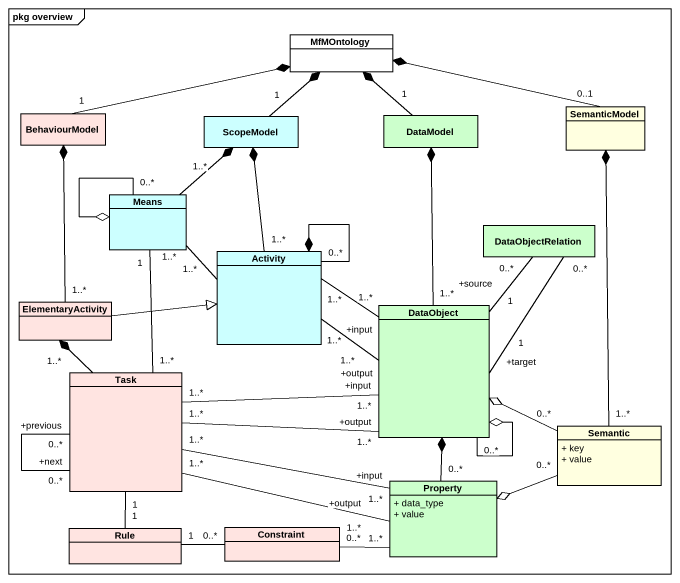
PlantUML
@startuml
mainframe pkg overview
hide circle
hide empty members
skinparam classAttributeIconSize 0
class MfMOntology #FFFFFF
class BehaviourModel #FFE4E1
class DataModel #CCFFCC
class SemanticModel #FFFFE0
class ScopeModel #CCFFFF
class Means #CCFFFF
class DataObjectRelation #CCFFCC
class Activity #CCFFFF
class ElementaryActivity #FFE4E1
class DataObject #CCFFCC
class Task #FFE4E1
class Semantic #FFFFE0 {
  + key
  + value
}
class Property #CCFFCC {
  + data_type
  + value
}
class Rule #FFE4E1
class Constraint #FFE4E1
BehaviourModel "1" -right-* MfMOntology
DataModel "1" -up-* MfMOntology
SemanticModel "0..1" -left-* MfMOntology
ScopeModel "1" -up-* MfMOntology
Means "1..*" -up-* ScopeModel
Means "0..*" --o Means
Means "1" -- "1..*" Task
Activity "1..*" -up-* ScopeModel
Activity "1..*" -up- "1..*" Means
Activity "0..*" --* Activity
Activity "1..*" -right- "+input\n1..*" DataObject
Activity "1..*" -right- "+output\n1..*" DataObject
ElementaryActivity "1..*" -up-* BehaviourModel
ElementaryActivity -right-|> Activity
DataObject "1..*" -up-* DataModel
DataObject "+source\n1" -up- "0..*" DataObjectRelation
DataObject "+target\n1" -up- "0..*" DataObjectRelation
DataObject "0..*" --o DataObject
Task "1..*" -up-* ElementaryActivity
Task "1..*" -right- "+input\n1..*" DataObject
Task "1..*" -right- "+output\n1..*" DataObject
Task "+previous\n0..*" -- "+next\n0..*" Task
Task "1..*" -right- "+input\n1..*" Property
Task "1..*" -right- "+output\n1..*" Property
Task "1" -- "1" Rule
Semantic "1..*" -up-* SemanticModel
Semantic "0..*" -left-o DataObject
Semantic "0..*" -left-o Property
Property "0..*" -up-* DataObject
Rule "1" -right- "0..*" Constraint
Constraint "0..*" -right- "1..*" Property
@enduml
